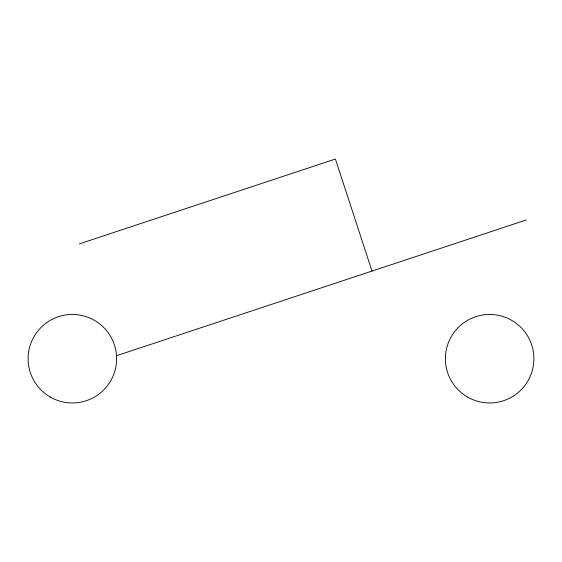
<?xml version="1.0" encoding="UTF-8"?>
<svg xmlns="http://www.w3.org/2000/svg" width="562" height="562" viewBox="0 0 562 562"><rect width="100%" height="100%" fill="white"/><g stroke="black" fill="none" stroke-linecap="round" stroke-linejoin="round"><path stroke-width="0.84" d="M79.354 243.873L335.423 159.039L371.988 271.081M116.418 355.753L526.264 219.967M467.514 397.032A44.258 44.258 0 0 0 533.9 358.704A44.258 44.258 0 0 0 467.514 320.375A44.258 44.258 0 0 0 467.514 397.032M50.229 397.032A44.258 44.258 0 0 0 116.615 358.704A44.258 44.258 0 0 0 50.229 320.375A44.258 44.258 0 0 0 50.229 397.032"/></g></svg>
